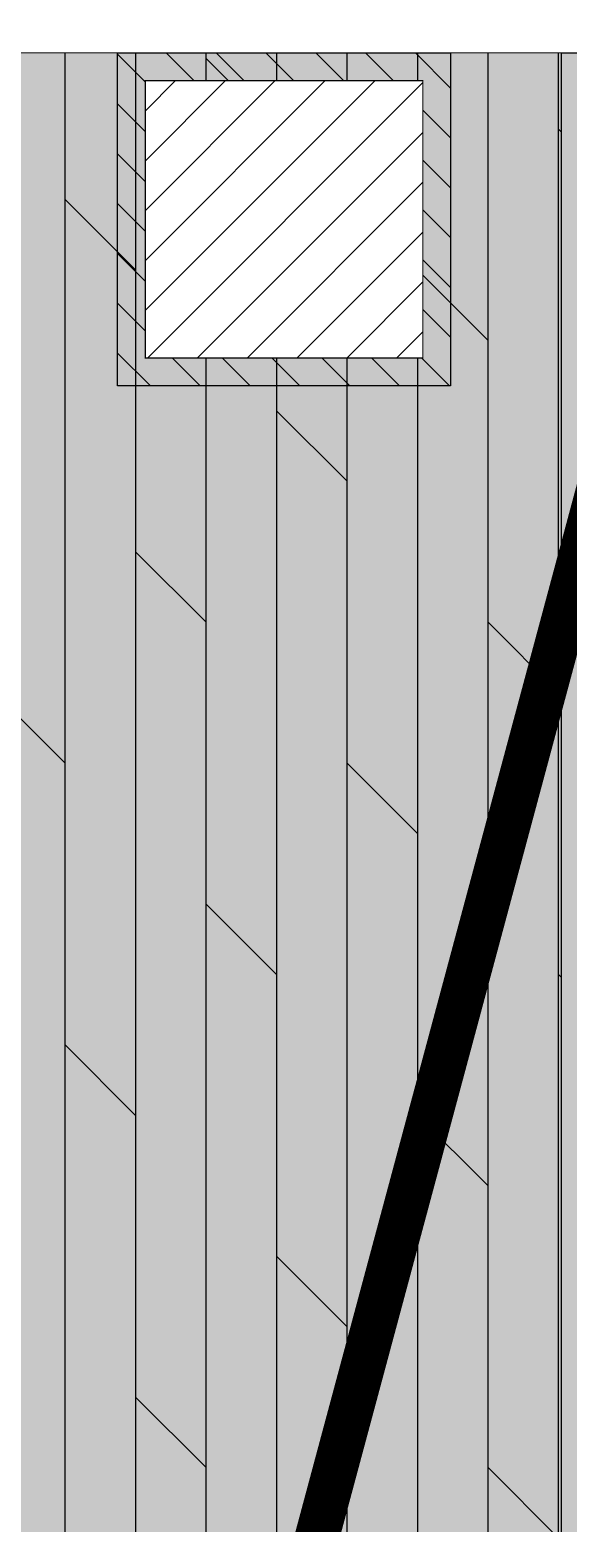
# Model space of a CAD drawing. Header units: millimetres. Extents: x -4167 to 87328, y -21481 to 19784.
# Drawn here: x 11416 to 11901, y 11030 to 12376 of the extents above; entities that cross this region are included whole.
import ezdxf

# ---------------------------------------------------------------- set-up
doc = ezdxf.new("R2010")
doc.units = ezdxf.units.MM
doc.header["$LTSCALE"] = 150
doc.linetypes.add('DASHED', pattern=[19.05, 12.7, -6.35])
for name, color, linetype in [('ad-Elevation 10', 8, 'Continuous'), ('ad-MS Columns', 1, 'Continuous'), ('ad-RCC', 3, 'Continuous'), ('ad-RCC Hatch', 125, 'Continuous')]:
    doc.layers.add(name, color=color, linetype=linetype)
doc.layers.add('ad-Secondary Roof', color=6, linetype='Continuous', true_color=0xff00ff)
doc.layers.add('ad-Verandah', color=7, linetype='Continuous', true_color=0xa57c52)

# ---------------------------------------------------------------- blocks, each defined once
blk = doc.blocks.new('zw$FE9C')
at = {"transparency": 33554559}
h = blk.add_hatch(dxfattribs=at)
h.set_pattern_fill('GRASS', color=74, angle=180)
h.set_pattern_definition([(270, (12800, 12355), (17.96051, -17.96051), [4.7625, -31.15852]), (225, (12800, 12355), (17.96051, -17.96051), [4.7625, -20.6375]), (315, (12800, 12355), (17.96051, 17.96051), [4.7625, -20.6375])])
h.paths.add_polyline_path([(12805, 9545), (11895, 9545), (11895, 12355), (12805, 12355)])
h = blk.add_hatch(color=256, dxfattribs=at)
h.dxf.hatch_style = 1
h.set_gradient(color1=(153, 204, 0), color2=(63, 127, 0), tint=1, name='INVSPHERICAL')
h.paths.add_polyline_path([(12805, 9545), (11895, 9545), (11895, 12355), (12805, 12355)])
at = {"layer": 'ad-Verandah', "transparency": 33554559}
h = blk.add_hatch(color=256, dxfattribs=at)
h.dxf.hatch_style = 1
h.paths.add_polyline_path([(10375, 12355), (11895, 12355), (11895, 7945), (10375, 7945)])
at = {"layer": 'ad-Verandah', "transparency": 33554687}
h = blk.add_hatch(dxfattribs=at)
h.set_pattern_fill('DOLMIT', color=256, scale=10, angle=270)
h.set_pattern_definition([(270, (-444291.75, 146652.39), (63.5, -1e-14), []), (315, (-444291.75, 146652.4), (126.999913, 126.999913), [89.80256, -179.60512])])
h.paths.add_polyline_path([(10375, 12355), (11895, 12355), (11895, 7945), (10375, 7945)])
at = {"layer": 'ad-Elevation 10'}
blk.add_lwpolyline([(12805, 9545), (11895, 9545), (11895, 12355), (12805, 12355)], close=True, dxfattribs=at)
at = {"layer": 'ad-Verandah', "color": 33, "lineweight": 9}
blk.add_lwpolyline([(10375, 12355), (11895, 12355), (11895, 7945), (10375, 7945)], close=True, dxfattribs=at)
blk = doc.blocks.new('zw$B0BD')
blk.add_wipeout([(0, 0), (250, 0), (250, -250), (0, -250)])
at = {"layer": 'ad-MS Columns'}
h = blk.add_hatch(dxfattribs=at)
h.set_pattern_fill('ANSI31', color=256, scale=10)
h.set_pattern_definition([(45, (4e-12, -250), (-22.4506, 22.4506), [])])
h.paths.add_polyline_path([(0, 0), (250, 0), (250, -250), (0, -250)])
at = {"layer": 'ad-MS Columns', "const_width": 1}
blk.add_lwpolyline([(0, 0), (250, 0), (250, -250), (0, -250)], close=True, dxfattribs=at)
blk = doc.blocks.new('zw$89AB')
at = {"layer": 'ad-MS Columns'}
blk.add_blockref('zw$B0BD', (1145, -25), dxfattribs=at)
blk = doc.blocks.new('A$C42b14ea2')
at = {"layer": 'ad-RCC Hatch', "transparency": 33554687}
h = blk.add_hatch(dxfattribs=at)
h.set_pattern_fill('ANSI31', color=256, scale=10)
h.set_pattern_definition([(45, (8643.536, 7380), (-22.45064, 22.45064), [])])
h.paths.add_polyline_path([(0, 0), (300, 0), (300, 300), (0, 300)])
at = {"layer": 'ad-RCC'}
blk.add_lwpolyline([(0, 0), (300, 0), (300, 300), (0, 300)], close=True, dxfattribs=at)
blk = doc.blocks.new('1215E_Columns')
at = {"xscale": -1, "rotation": 180.0000000000004}
blk.add_blockref('A$C42b14ea2', (11495, 12355), dxfattribs=at)
blk = doc.blocks.new('1215E_Roof Plan')
at = {"layer": 'ad-Secondary Roof', "linetype": 'DASHED', "ltscale": 2, "const_width": 40}
blk.add_lwpolyline([(11461.8, 10225), (12195, 12955), (12195, 7495)], close=True, dxfattribs=at)
blk = doc.blocks.new('1215_East Villa')
at = {"layer": 'ad-Verandah'}
blk.add_blockref('zw$FE9C', (0, 0), dxfattribs=at)
blk.add_blockref('1215E_Columns', (0, 0))
blk.add_blockref('zw$89AB', (10375, 12355))
blk.add_blockref('1215E_Roof Plan', (0, 0))

msp = doc.modelspace()

# ---------------------------------------------------------------- block references
msp.add_blockref('1215_East Villa', (0, 0))

doc.saveas('drawing.dxf')
